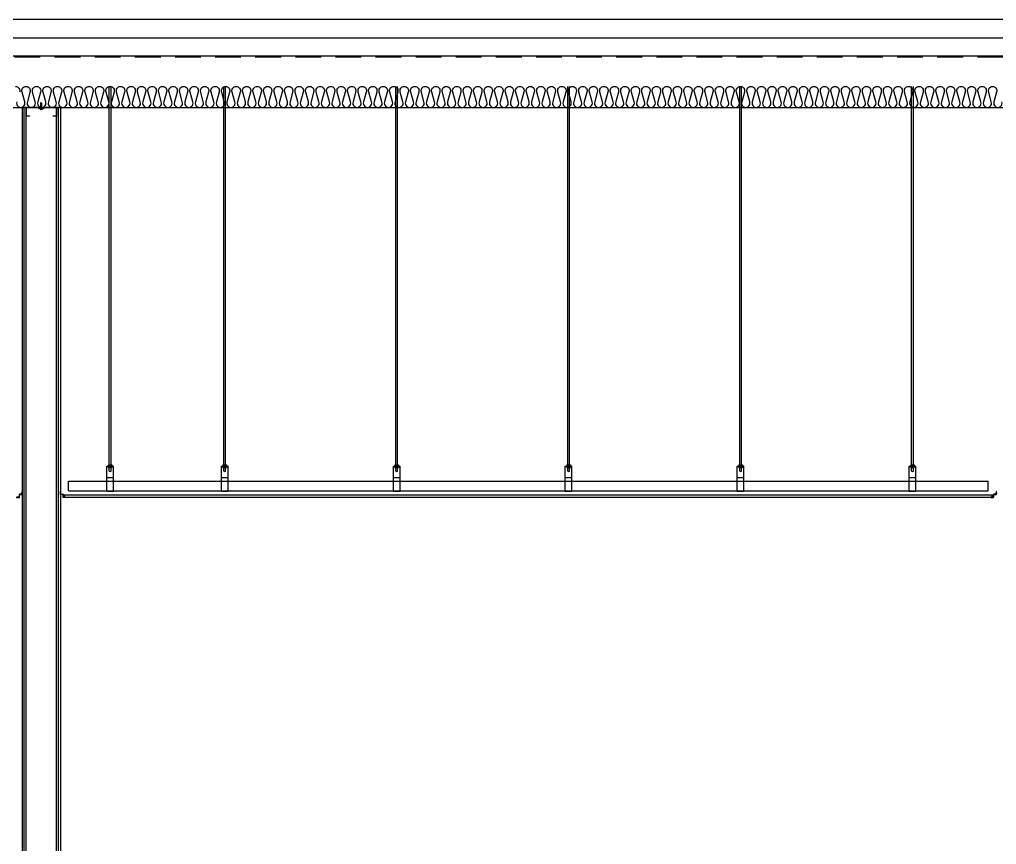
# Model space of a CAD drawing. Header units: millimetres. Extents: x 19868 to 801382, y -4805 to 85279.
# Drawn here: x 305974 to 311088, y 44061 to 48379 of the extents above; entities that cross this region are included whole.
import ezdxf

# ---------------------------------------------------------------- set-up
doc = ezdxf.new("R2010")
doc.units = ezdxf.units.MM
doc.header["$LTSCALE"] = 250
doc.linetypes.add('HID', pattern=[2.8, 1.8, -1])
for name, color, linetype in [('8입면선', 8, 'Continuous'), ('A-CEIL', 8, 'Continuous'), ('A-CEIL_EL', 8, 'Continuous'), ('A-FIN', 6, 'Continuous'), ('A-FIN-8', 8, 'Continuous'), ('A-HAT-WIREMESH', 9, 'g_mesh'), ('A-WALL-D', 7, 'Continuous'), ('A-WP', 1, 'HID'), ('GAGAM-DT', 7, 'Continuous'), ('ISL', 251, 'Continuous'), ('MO-S', 3, 'Continuous'), ('입면', 7, 'Continuous')]:
    doc.layers.add(name, color=color, linetype=linetype)
doc.layers.add('CK', color=221, linetype='Continuous', plot=False)
doc.styles.add('Gdim', font='')
doc.styles.get('Gdim').set_extended_font_data('Dotum')
doc.linetypes.add('g_mesh', pattern='A,10,-0.8,["X",Gdim,S=0.6,R=0,X=-0.15,Y=-0.3],-0.8', length=11.6)

# ---------------------------------------------------------------- blocks, each defined once
blk = doc.blocks.new('*U119')
at = {"layer": '8입면선', "color": 8}
for p, q in [((3316397.6, 472011.4), (3316397.6, 477801.4)), ((3316577.6, 472011.4), (3316577.6, 477801.4))]:
    blk.add_line(p, q, dxfattribs=at)
at = {"layer": 'A-WALL-D'}
for p, q in [((3316387.6, 477801.4), (3316387.6, 472011.4)), ((3316407.6, 477801.4), (3316387.6, 477801.4)), ((3316407.6, 472021.4), (3316407.6, 477801.4)), ((3316567.6, 472021.4), (3316567.6, 477801.4)), ((3316587.6, 477801.4), (3316567.6, 477801.4)), ((3316587.6, 477801.4), (3316587.6, 472011.4)), ((3316407.6, 472011.4), (3316387.6, 472011.4)), ((3316587.6, 472011.4), (3316567.6, 472011.4))]:
    blk.add_line(p, q, dxfattribs=at)
at = {"layer": 'CK', "linetype": 'Continuous'}
blk.add_line((3316472.9, 472011.4), (3316502.3, 472011.4), dxfattribs=at)
at = {"layer": 'GAGAM-DT', "color": 8}
for p, q in [((3316485.3, 477795.6), (3316485.3, 477827)), ((3316490.3, 477821.5), (3316485.3, 477827)), ((3316490.3, 477795.6), (3316490.3, 477821.5)), ((3316492.7, 477795.6), (3316482.8, 477795.6)), ((3316482.8, 477795.6), (3316482.8, 477792.1)), ((3316491.2, 477790.6), (3316484.3, 477790.6)), ((3316485.3, 477795.6), (3316485.3, 477790.6)), ((3316490.3, 477795.6), (3316490.3, 477790.6)), ((3316492.7, 477795.6), (3316492.7, 477792.1)), ((3316482.8, 472017.2), (3316482.8, 472020.7)), ((3316491.2, 472022.2), (3316484.3, 472022.2)), ((3316485.3, 472017.2), (3316485.3, 472022.2)), ((3316490.3, 472017.2), (3316490.3, 472022.2)), ((3316492.7, 472017.2), (3316492.7, 472020.7)), ((3316492.7, 472017.2), (3316482.8, 472017.2)), ((3316485.3, 472017.2), (3316485.3, 471985.8)), ((3316490.3, 471991.3), (3316485.3, 471985.8)), ((3316490.3, 472017.2), (3316490.3, 471991.3))]:
    blk.add_line(p, q, dxfattribs=at)
for centre, start, end in [((3316484.3, 477792.1), 180, 270), ((3316491.2, 477792.1), 270, 0), ((3316484.3, 472020.7), 90, 180), ((3316491.2, 472020.7), 0, 90)]:
    blk.add_arc(centre, 1.51, start, end, dxfattribs=at)
at = {"layer": '입면', "color": 6}
for p, q in [((3316407.6, 477756.4), (3316407.6, 477801.4)), ((3316407.6, 477801.4), (3316472.9, 477801.4)), ((3316472.4, 477800.2), (3316408.8, 477800.2)), ((3316408.8, 477800.2), (3316408.8, 477757.6)), ((3316477.4, 477794.4), (3316472.4, 477800.2)), ((3316472.9, 477801.4), (3316477.9, 477795.6)), ((3316497.3, 477795.6), (3316502.3, 477801.4)), ((3316502.8, 477800.2), (3316497.8, 477794.4)), ((3316502.3, 477801.4), (3316567.6, 477801.4)), ((3316566.4, 477800.2), (3316502.8, 477800.2)), ((3316566.4, 477757.6), (3316566.4, 477800.2)), ((3316567.6, 477801.4), (3316567.6, 477756.4)), ((3316425.4, 477756.4), (3316407.6, 477756.4)), ((3316408.8, 477757.6), (3316425.4, 477757.6)), ((3316425.4, 477757.6), (3316425.4, 477756.4)), ((3316497.8, 477794.4), (3316477.4, 477794.4)), ((3316477.9, 477795.6), (3316497.3, 477795.6)), ((3316549.8, 477756.4), (3316549.8, 477757.6)), ((3316549.8, 477757.6), (3316566.4, 477757.6)), ((3316567.6, 477756.4), (3316549.8, 477756.4)), ((3316425.4, 472056.4), (3316407.6, 472056.4)), ((3316407.6, 472056.4), (3316407.6, 472011.4)), ((3316408.8, 472012.6), (3316408.8, 472055.2)), ((3316408.8, 472055.2), (3316425.4, 472055.2)), ((3316425.4, 472055.2), (3316425.4, 472056.4)), ((3316477.4, 472018.5), (3316472.4, 472012.6)), ((3316497.8, 472018.5), (3316477.4, 472018.5)), ((3316502.8, 472012.6), (3316497.8, 472018.5)), ((3316567.6, 472056.4), (3316549.8, 472056.4)), ((3316549.8, 472056.4), (3316549.8, 472055.2)), ((3316549.8, 472055.2), (3316566.4, 472055.2)), ((3316566.4, 472055.2), (3316566.4, 472012.6)), ((3316567.6, 472011.4), (3316567.6, 472056.4)), ((3316407.6, 472011.4), (3316472.9, 472011.4)), ((3316472.4, 472012.6), (3316408.8, 472012.6)), ((3316472.9, 472011.4), (3316477.9, 472017.3)), ((3316477.9, 472017.3), (3316497.3, 472017.3)), ((3316497.3, 472017.3), (3316502.3, 472011.4)), ((3316502.3, 472011.4), (3316567.6, 472011.4)), ((3316566.4, 472012.6), (3316502.8, 472012.6))]:
    blk.add_line(p, q, dxfattribs=at)

msp = doc.modelspace()

# ---------------------------------------------------------------- linework, layer by layer
at = {"layer": 'A-CEIL'}
for p, q in [((306211.3, 45890.9), (311065.1, 45890.9, 0)), ((306211.3, 45878.9), (311065.1, 45878.9, 0))]:
    msp.add_line(p, q, dxfattribs=at)
at = {"layer": 'A-CEIL_EL'}
for p, q in [((306444.2, 46014.7, 0), (306444.2, 48028.9, 0)), ((306453.2, 46014.7, 0), (306453.2, 48028.9, 0)), ((307044.2, 46014.7, 0), (307044.2, 48028.9, 0)), ((307053.2, 46014.7, 0), (307053.2, 48028.9, 0)), ((307944.2, 46014.7, 0), (307944.2, 48028.9, 0)), ((307953.2, 46014.7, 0), (307953.2, 48028.9, 0)), ((308844.2, 46014.7, 0), (308844.2, 48028.9, 0)), ((308853.2, 46014.7, 0), (308853.2, 48028.9, 0)), ((309744.2, 46014.7, 0), (309744.2, 48028.9, 0)), ((309753.2, 46014.7, 0), (309753.2, 48028.9, 0)), ((310644.2, 46014.7, 0), (310644.2, 48028.9, 0)), ((310653.2, 46014.7, 0), (310653.2, 48028.9, 0)), ((306431.2, 45910.7, 0), (306431.2, 46041.9, 0)), ((306431.2, 46041.9, 0), (306466.2, 46041.9, 0)), ((306431.2, 46040.7, 0), (306466.2, 46040.7, 0)), ((306435.2, 46043.4, 0), (306462.2, 46043.4, 0)), ((306435.2, 46043.4, 0), (306435.2, 46041.9, 0)), ((306435.2, 46040.7, 0), (306435.2, 46039.2, 0)), ((306435.2, 46039.2, 0), (306462.2, 46039.2, 0)), ((306439.2, 46048.4, 0), (306458.2, 46048.4, 0)), ((306439.2, 46048.4, 0), (306439.2, 46043.4, 0)), ((306439.2, 46039.2, 0), (306439.2, 46034.2, 0)), ((306439.2, 46034.2, 0), (306458.2, 46034.2, 0)), ((306444.2, 46014.7, 0), (306444.2, 46034.2, 0)), ((306453.2, 46014.7, 0), (306453.2, 46034.2, 0)), ((306458.2, 46048.4, 0), (306458.2, 46043.4, 0)), ((306458.2, 46039.2, 0), (306458.2, 46034.2, 0)), ((306462.2, 46043.4, 0), (306462.2, 46041.9, 0)), ((306462.2, 46040.7, 0), (306462.2, 46039.2, 0)), ((306466.2, 45910.7, 0), (306466.2, 46041.9, 0)), ((307031.2, 45910.7, 0), (307031.2, 46041.9, 0)), ((307031.2, 46041.9, 0), (307066.2, 46041.9, 0)), ((307031.2, 46040.7, 0), (307066.2, 46040.7, 0)), ((307035.2, 46043.4, 0), (307062.2, 46043.4, 0)), ((307035.2, 46043.4, 0), (307035.2, 46041.9, 0)), ((307035.2, 46040.7, 0), (307035.2, 46039.2, 0)), ((307035.2, 46039.2, 0), (307062.2, 46039.2, 0)), ((307039.2, 46048.4, 0), (307058.2, 46048.4, 0)), ((307039.2, 46048.4, 0), (307039.2, 46043.4, 0)), ((307039.2, 46039.2, 0), (307039.2, 46034.2, 0)), ((307039.2, 46034.2, 0), (307058.2, 46034.2, 0)), ((307044.2, 46014.7, 0), (307044.2, 46034.2, 0)), ((307053.2, 46014.7, 0), (307053.2, 46034.2, 0)), ((307058.2, 46048.4, 0), (307058.2, 46043.4, 0)), ((307058.2, 46039.2, 0), (307058.2, 46034.2, 0)), ((307062.2, 46043.4, 0), (307062.2, 46041.9, 0)), ((307062.2, 46040.7, 0), (307062.2, 46039.2, 0)), ((307066.2, 45910.7, 0), (307066.2, 46041.9, 0)), ((307931.2, 45910.7, 0), (307931.2, 46041.9, 0)), ((307931.2, 46041.9, 0), (307966.2, 46041.9, 0)), ((307931.2, 46040.7, 0), (307966.2, 46040.7, 0)), ((307935.2, 46043.4, 0), (307962.2, 46043.4, 0)), ((307935.2, 46043.4, 0), (307935.2, 46041.9, 0)), ((307935.2, 46040.7, 0), (307935.2, 46039.2, 0)), ((307935.2, 46039.2, 0), (307962.2, 46039.2, 0)), ((307939.2, 46048.4, 0), (307958.2, 46048.4, 0)), ((307939.2, 46048.4, 0), (307939.2, 46043.4, 0)), ((307939.2, 46039.2, 0), (307939.2, 46034.2, 0)), ((307939.2, 46034.2, 0), (307958.2, 46034.2, 0)), ((307944.2, 46014.7, 0), (307944.2, 46034.2, 0)), ((307953.2, 46014.7, 0), (307953.2, 46034.2, 0)), ((307958.2, 46048.4, 0), (307958.2, 46043.4, 0)), ((307958.2, 46039.2, 0), (307958.2, 46034.2, 0)), ((307962.2, 46043.4, 0), (307962.2, 46041.9, 0)), ((307962.2, 46040.7, 0), (307962.2, 46039.2, 0)), ((307966.2, 45910.7, 0), (307966.2, 46041.9, 0)), ((308831.2, 45910.7, 0), (308831.2, 46041.9, 0)), ((308831.2, 46041.9, 0), (308866.2, 46041.9, 0)), ((308831.2, 46040.7, 0), (308866.2, 46040.7, 0)), ((308835.2, 46043.4, 0), (308862.2, 46043.4, 0)), ((308835.2, 46043.4, 0), (308835.2, 46041.9, 0)), ((308835.2, 46040.7, 0), (308835.2, 46039.2, 0)), ((308835.2, 46039.2, 0), (308862.2, 46039.2, 0)), ((308839.2, 46048.4, 0), (308858.2, 46048.4, 0)), ((308839.2, 46048.4, 0), (308839.2, 46043.4, 0)), ((308839.2, 46039.2, 0), (308839.2, 46034.2, 0)), ((308839.2, 46034.2, 0), (308858.2, 46034.2, 0)), ((308844.2, 46014.7, 0), (308844.2, 46034.2, 0)), ((308853.2, 46014.7, 0), (308853.2, 46034.2, 0)), ((308858.2, 46048.4, 0), (308858.2, 46043.4, 0)), ((308858.2, 46039.2, 0), (308858.2, 46034.2, 0)), ((308862.2, 46043.4, 0), (308862.2, 46041.9, 0)), ((308862.2, 46040.7, 0), (308862.2, 46039.2, 0)), ((308866.2, 45910.7, 0), (308866.2, 46041.9, 0)), ((309731.2, 45910.7, 0), (309731.2, 46041.9, 0)), ((309731.2, 46041.9, 0), (309766.2, 46041.9, 0)), ((309731.2, 46040.7, 0), (309766.2, 46040.7, 0)), ((309735.2, 46043.4, 0), (309762.2, 46043.4, 0)), ((309735.2, 46043.4, 0), (309735.2, 46041.9, 0)), ((309735.2, 46040.7, 0), (309735.2, 46039.2, 0)), ((309735.2, 46039.2, 0), (309762.2, 46039.2, 0)), ((309739.2, 46048.4, 0), (309758.2, 46048.4, 0)), ((309739.2, 46048.4, 0), (309739.2, 46043.4, 0)), ((309739.2, 46039.2, 0), (309739.2, 46034.2, 0)), ((309739.2, 46034.2, 0), (309758.2, 46034.2, 0)), ((309744.2, 46014.7, 0), (309744.2, 46034.2, 0)), ((309753.2, 46014.7, 0), (309753.2, 46034.2, 0)), ((309758.2, 46048.4, 0), (309758.2, 46043.4, 0)), ((309758.2, 46039.2, 0), (309758.2, 46034.2, 0)), ((309762.2, 46043.4, 0), (309762.2, 46041.9, 0)), ((309762.2, 46040.7, 0), (309762.2, 46039.2, 0)), ((309766.2, 45910.7, 0), (309766.2, 46041.9, 0)), ((310631.2, 45910.7, 0), (310631.2, 46041.9, 0)), ((310631.2, 46041.9, 0), (310666.2, 46041.9, 0)), ((310631.2, 46040.7, 0), (310666.2, 46040.7, 0)), ((310635.2, 46043.4, 0), (310662.2, 46043.4, 0)), ((310635.2, 46043.4, 0), (310635.2, 46041.9, 0)), ((310635.2, 46040.7, 0), (310635.2, 46039.2, 0)), ((310635.2, 46039.2, 0), (310662.2, 46039.2, 0)), ((310639.2, 46048.4, 0), (310658.2, 46048.4, 0)), ((310639.2, 46048.4, 0), (310639.2, 46043.4, 0)), ((310639.2, 46039.2, 0), (310639.2, 46034.2, 0)), ((310639.2, 46034.2, 0), (310658.2, 46034.2, 0)), ((310644.2, 46014.7, 0), (310644.2, 46034.2, 0)), ((310653.2, 46014.7, 0), (310653.2, 46034.2, 0)), ((310658.2, 46048.4, 0), (310658.2, 46043.4, 0)), ((310658.2, 46039.2, 0), (310658.2, 46034.2, 0)), ((310662.2, 46043.4, 0), (310662.2, 46041.9, 0)), ((310662.2, 46040.7, 0), (310662.2, 46039.2, 0)), ((310666.2, 45910.7, 0), (310666.2, 46041.9, 0)), ((306431.2, 45982.4, 0), (306466.2, 45982.4, 0)), ((307031.2, 45982.4, 0), (307066.2, 45982.4, 0)), ((307931.2, 45982.4, 0), (307966.2, 45982.4, 0)), ((308831.2, 45982.4, 0), (308866.2, 45982.4, 0)), ((309731.2, 45982.4, 0), (309766.2, 45982.4, 0)), ((310631.2, 45982.4, 0), (310666.2, 45982.4, 0)), ((306231.2, 45961.9, 0), (311045.2, 45961.9, 0)), ((306231.2, 45911.9, 0), (306231.2, 45961.9, 0)), ((306431.2, 45961.9, 0), (306466.2, 45961.9, 0)), ((307031.2, 45961.9, 0), (307066.2, 45961.9, 0)), ((307931.2, 45961.9, 0), (307966.2, 45961.9, 0)), ((308831.2, 45961.9, 0), (308866.2, 45961.9, 0)), ((309731.2, 45961.9, 0), (309766.2, 45961.9, 0)), ((310631.2, 45961.9, 0), (310666.2, 45961.9, 0)), ((311045.2, 45911.9, 0), (311045.2, 45961.9, 0)), ((306231.2, 45911.9, 0), (311045.2, 45911.9, 0)), ((306431.2, 45911.9, 0), (306466.2, 45911.9, 0)), ((306431.2, 45910.7, 0), (306466.2, 45910.7, 0)), ((307031.2, 45911.9, 0), (307066.2, 45911.9, 0)), ((307031.2, 45910.7, 0), (307066.2, 45910.7, 0)), ((307931.2, 45911.9, 0), (307966.2, 45911.9, 0)), ((307931.2, 45910.7, 0), (307966.2, 45910.7, 0)), ((308831.2, 45911.9, 0), (308866.2, 45911.9, 0)), ((308831.2, 45910.7, 0), (308866.2, 45910.7, 0)), ((309731.2, 45911.9, 0), (309766.2, 45911.9, 0)), ((309731.2, 45910.7, 0), (309766.2, 45910.7, 0)), ((310631.2, 45911.9, 0), (310666.2, 45911.9, 0)), ((310631.2, 45910.7, 0), (310666.2, 45910.7, 0))]:
    msp.add_line(p, q, dxfattribs=at)
for centre in [(306448.7, 46026.3, 0), (307048.7, 46026.3, 0), (307948.7, 46026.3, 0), (308848.7, 46026.3, 0), (309748.7, 46026.3, 0), (310648.7, 46026.3, 0)]:
    msp.add_arc(centre, 12.4, 248.715, 291.285, dxfattribs=at)
at = {"layer": 'A-FIN'}
msp.add_line((324270.2, 48378.9), (301206.2, 48378.9), dxfattribs=at)
at = {"layer": 'A-FIN-8'}
msp.add_line((324770, 48186.9), (300706.4, 48186.9), dxfattribs=at)
at = {"layer": 'A-HAT-WIREMESH', "ltscale": 0.6}
msp.add_line((300696.2, 48282.9), (324788.2, 48282.9), dxfattribs=at)
at = {"layer": 'A-WP', "ltscale": 0.3}
msp.add_line((324773.1, 48181.9), (300703.4, 48181.9), dxfattribs=at)
at = {"layer": 'ISL'}
for p, q in [((306211.3, 45878.9, 0), (306211.3, 45890.9, 0)), ((311065.1, 45878.9, 0), (311065.1, 45890.9, 0))]:
    msp.add_line(p, q, dxfattribs=at)
for points in [[(305953.2, 48028.9, -0.524856), (305973.8, 47999.1)], [(305960.1, 47948.7, 1.449198), (306001.3, 47948.7), (305987.6, 47999.1, -0.524856), (306008.2, 48028.9, -0.524856), (306028.8, 47999.1), (306015.1, 47948.7, 1.449198), (306056.3, 47948.7), (306042.6, 47999.1, -0.524856), (306063.2, 48028.9, -0.524856), (306083.8, 47999.1), (306070.1, 47948.7, 1.449198), (306111.3, 47948.7), (306097.6, 47999.1, -0.524856), (306118.2, 48028.9, -0.524856), (306138.8, 47999.1), (306125.1, 47948.7, 1.449198), (306166.3, 47948.7), (306152.6, 47999.1, -0.524856), (306173.2, 48028.9, -0.524856), (306193.8, 47999.1), (306180.1, 47948.7, 1.449198), (306221.3, 47948.7), (306207.6, 47999.1, -0.524856), (306228.2, 48028.9, -0.524856), (306248.8, 47999.1), (306235.1, 47948.7, 1.449198), (306276.3, 47948.7), (306262.6, 47999.1, -0.524856), (306283.2, 48028.9, -0.524856), (306303.8, 47999.1), (306290.1, 47948.7, 1.449198), (306331.3, 47948.7), (306317.6, 47999.1, -0.524856), (306338.2, 48028.9, -0.524856), (306358.8, 47999.1), (306345.1, 47948.7, 1.449198), (306386.3, 47948.7), (306372.6, 47999.1, -0.524856), (306393.2, 48028.9, -0.524856), (306413.8, 47999.1), (306400.1, 47948.7, 1.449198), (306441.3, 47948.7), (306427.6, 47999.1, -0.524856), (306448.2, 48028.9, -0.524856), (306468.8, 47999.1), (306455.1, 47948.7, 1.449198), (306496.3, 47948.7), (306482.6, 47999.1, -0.524856), (306503.2, 48028.9, -0.524856), (306523.8, 47999.1), (306510.1, 47948.7, 1.449198), (306551.3, 47948.7), (306537.6, 47999.1, -0.524856), (306558.2, 48028.9, -0.524856), (306578.8, 47999.1), (306565.1, 47948.7, 1.449198), (306606.3, 47948.7), (306592.6, 47999.1, -0.524856), (306613.2, 48028.9, -0.524856), (306633.8, 47999.1), (306620.1, 47948.7, 1.449198), (306661.3, 47948.7), (306647.6, 47999.1, -0.524856), (306668.2, 48028.9, -0.524856), (306688.8, 47999.1), (306675.1, 47948.7, 1.449198), (306716.3, 47948.7), (306702.6, 47999.1, -0.524856), (306723.2, 48028.9, -0.524856), (306743.8, 47999.1), (306730.1, 47948.7, 1.449198), (306771.3, 47948.7), (306757.6, 47999.1, -0.524856), (306778.2, 48028.9, -0.524856), (306798.8, 47999.1), (306785.1, 47948.7, 1.449198), (306826.3, 47948.7), (306812.6, 47999.1, -0.524856), (306833.2, 48028.9, -0.524856), (306853.8, 47999.1), (306840.1, 47948.7, 1.449198), (306881.3, 47948.7), (306867.6, 47999.1, -0.524856), (306888.2, 48028.9, -0.524856), (306908.8, 47999.1), (306895.1, 47948.7, 1.449198), (306936.3, 47948.7), (306922.6, 47999.1, -0.524856), (306943.2, 48028.9, -0.524856), (306963.8, 47999.1), (306950.1, 47948.7, 1.449198), (306991.3, 47948.7), (306977.6, 47999.1, -0.524856), (306998.2, 48028.9, -0.524856), (307018.8, 47999.1), (307005.1, 47948.7, 1.449198), (307046.3, 47948.7), (307032.6, 47999.1, -0.524856), (307053.2, 48028.9, -0.524856), (307073.8, 47999.1), (307060.1, 47948.7, 1.449198), (307101.3, 47948.7), (307087.6, 47999.1, -0.524856), (307108.2, 48028.9, -0.524856), (307128.8, 47999.1), (307115.1, 47948.7, 1.449198), (307156.3, 47948.7), (307142.6, 47999.1, -0.524856), (307163.2, 48028.9, -0.524856), (307183.8, 47999.1), (307170.1, 47948.7, 1.449198), (307211.3, 47948.7), (307197.6, 47999.1, -0.524856), (307218.2, 48028.9, -0.524856), (307238.8, 47999.1), (307225.1, 47948.7, 1.449198), (307266.3, 47948.7), (307252.6, 47999.1, -0.524856), (307273.2, 48028.9, -0.524856), (307293.8, 47999.1), (307280.1, 47948.7, 1.449198), (307321.3, 47948.7), (307307.6, 47999.1, -0.524856), (307328.2, 48028.9, -0.524856), (307348.8, 47999.1), (307335.1, 47948.7, 1.449198), (307376.3, 47948.7), (307362.6, 47999.1, -0.524856), (307383.2, 48028.9, -0.524856), (307403.8, 47999.1), (307390.1, 47948.7, 1.449198), (307431.3, 47948.7), (307417.6, 47999.1, -0.524856), (307438.2, 48028.9, -0.524856), (307458.8, 47999.1), (307445.1, 47948.7, 1.449198), (307486.3, 47948.7), (307472.6, 47999.1, -0.524856), (307493.2, 48028.9, -0.524856), (307513.8, 47999.1), (307500.1, 47948.7, 1.449198), (307541.3, 47948.7), (307527.6, 47999.1, -0.524856), (307548.2, 48028.9, -0.524856), (307568.8, 47999.1), (307555.1, 47948.7, 1.449198), (307596.3, 47948.7), (307582.6, 47999.1, -0.524856), (307603.2, 48028.9, -0.524856), (307623.8, 47999.1), (307610.1, 47948.7, 1.449198), (307651.3, 47948.7), (307637.6, 47999.1, -0.524856), (307658.2, 48028.9, -0.524856), (307678.8, 47999.1), (307665.1, 47948.7, 1.449198), (307706.3, 47948.7), (307692.6, 47999.1, -0.524856), (307713.2, 48028.9, -0.524856), (307733.8, 47999.1), (307720.1, 47948.7, 1.449198), (307761.3, 47948.7), (307747.6, 47999.1, -0.524856), (307768.2, 48028.9, -0.524856), (307788.8, 47999.1), (307775.1, 47948.7, 1.449198), (307816.3, 47948.7), (307802.6, 47999.1, -0.524856), (307823.2, 48028.9, -0.524856), (307843.8, 47999.1), (307830.1, 47948.7, 1.449198), (307871.3, 47948.7), (307857.6, 47999.1, -0.524856), (307878.2, 48028.9, -0.524856), (307898.8, 47999.1), (307885.1, 47948.7, 1.449198), (307926.3, 47948.7), (307912.6, 47999.1, -0.524856), (307933.2, 48028.9, -0.524856), (307953.8, 47999.1), (307940.1, 47948.7, 1.449198), (307981.3, 47948.7), (307967.6, 47999.1, -0.524856), (307988.2, 48028.9, -0.524856), (308008.8, 47999.1), (307995.1, 47948.7, 1.449198), (308036.3, 47948.7), (308022.6, 47999.1, -0.524856), (308043.2, 48028.9, -0.524856), (308063.8, 47999.1), (308050.1, 47948.7, 1.449198), (308091.3, 47948.7), (308077.6, 47999.1, -0.524856), (308098.2, 48028.9, -0.524856), (308118.8, 47999.1), (308105.1, 47948.7, 1.449198), (308146.3, 47948.7), (308132.6, 47999.1, -0.524856), (308153.2, 48028.9, -0.524856), (308173.8, 47999.1), (308160.1, 47948.7, 1.449198), (308201.3, 47948.7), (308187.6, 47999.1, -0.524856), (308208.2, 48028.9, -0.524856), (308228.8, 47999.1), (308215.1, 47948.7, 1.449198), (308256.3, 47948.7), (308242.6, 47999.1, -0.524856), (308263.2, 48028.9, -0.524856), (308283.8, 47999.1), (308270.1, 47948.7, 1.449198), (308311.3, 47948.7), (308297.6, 47999.1, -0.524856), (308318.2, 48028.9, -0.524856), (308338.8, 47999.1), (308325.1, 47948.7, 1.449198), (308366.3, 47948.7), (308352.6, 47999.1, -0.524856), (308373.2, 48028.9, -0.524856), (308393.8, 47999.1), (308380.1, 47948.7, 1.449198), (308421.3, 47948.7), (308407.6, 47999.1, -0.524856), (308428.2, 48028.9, -0.524856), (308448.8, 47999.1), (308435.1, 47948.7, 1.449198), (308476.3, 47948.7), (308462.6, 47999.1, -0.524856), (308483.2, 48028.9, -0.524856), (308503.8, 47999.1), (308490.1, 47948.7, 1.449198), (308531.3, 47948.7), (308517.6, 47999.1, -0.524856), (308538.2, 48028.9, -0.524856), (308558.8, 47999.1), (308545.1, 47948.7, 1.449198), (308586.3, 47948.7), (308572.6, 47999.1, -0.524856), (308593.2, 48028.9, -0.524856), (308613.8, 47999.1), (308600.1, 47948.7, 1.449198), (308641.3, 47948.7), (308627.6, 47999.1, -0.524856), (308648.2, 48028.9, -0.524856), (308668.8, 47999.1), (308655.1, 47948.7, 1.449198), (308696.3, 47948.7), (308682.6, 47999.1, -0.524856), (308703.2, 48028.9, -0.524856), (308723.8, 47999.1), (308710.1, 47948.7, 1.449198), (308751.3, 47948.7), (308737.6, 47999.1, -0.524856), (308758.2, 48028.9, -0.524856), (308778.8, 47999.1), (308765.1, 47948.7, 1.449198), (308806.3, 47948.7), (308792.6, 47999.1, -0.524856), (308813.2, 48028.9, -0.524856), (308833.8, 47999.1), (308820.1, 47948.7, 1.449198), (308861.3, 47948.7), (308847.6, 47999.1, -0.524856), (308868.2, 48028.9, -0.524856), (308888.8, 47999.1), (308875.1, 47948.7, 1.449198), (308916.3, 47948.7), (308902.6, 47999.1, -0.524856), (308923.2, 48028.9, -0.524856), (308943.8, 47999.1), (308930.1, 47948.7, 1.449198), (308971.3, 47948.7), (308957.6, 47999.1, -0.524856), (308978.2, 48028.9, -0.524856), (308998.8, 47999.1), (308985.1, 47948.7, 1.449198), (309026.3, 47948.7), (309012.6, 47999.1, -0.524856), (309033.2, 48028.9, -0.524856), (309053.8, 47999.1), (309040.1, 47948.7, 1.449198), (309081.3, 47948.7), (309067.6, 47999.1, -0.524856), (309088.2, 48028.9, -0.524856), (309108.8, 47999.1), (309095.1, 47948.7, 1.449198), (309136.3, 47948.7), (309122.6, 47999.1, -0.524856), (309143.2, 48028.9, -0.524856), (309163.8, 47999.1), (309150.1, 47948.7, 1.449198), (309191.3, 47948.7), (309177.6, 47999.1, -0.524856), (309198.2, 48028.9, -0.524856), (309218.8, 47999.1), (309205.1, 47948.7, 1.449198), (309246.3, 47948.7), (309232.6, 47999.1, -0.524856), (309253.2, 48028.9, -0.524856), (309273.8, 47999.1), (309260.1, 47948.7, 1.449198), (309301.3, 47948.7), (309287.6, 47999.1, -0.524856), (309308.2, 48028.9, -0.524856), (309328.8, 47999.1), (309315.1, 47948.7, 1.449198), (309356.3, 47948.7), (309342.6, 47999.1, -0.524856), (309363.2, 48028.9, -0.524856), (309383.8, 47999.1), (309370.1, 47948.7, 1.449198), (309411.3, 47948.7), (309397.6, 47999.1, -0.524856), (309418.2, 48028.9, -0.524856), (309438.8, 47999.1), (309425.1, 47948.7, 1.449198), (309466.3, 47948.7), (309452.6, 47999.1, -0.524856), (309473.2, 48028.9, -0.524856), (309493.8, 47999.1), (309480.1, 47948.7, 1.449198), (309521.3, 47948.7), (309507.6, 47999.1, -0.524856), (309528.2, 48028.9, -0.524856), (309548.8, 47999.1), (309535.1, 47948.7, 1.449198), (309576.3, 47948.7), (309562.6, 47999.1, -0.524856), (309583.2, 48028.9, -0.524856), (309603.8, 47999.1), (309590.1, 47948.7, 1.449198), (309631.3, 47948.7), (309617.6, 47999.1, -0.524856), (309638.2, 48028.9, -0.524856), (309658.8, 47999.1), (309645.1, 47948.7, 1.449198), (309686.3, 47948.7), (309672.6, 47999.1, -0.524856), (309693.2, 48028.9, -0.524856), (309713.8, 47999.1), (309700.1, 47948.7, 1.449198), (309741.3, 47948.7), (309727.6, 47999.1, -0.524856), (309748.2, 48028.9, -0.524856), (309768.8, 47999.1), (309755.1, 47948.7, 1.449198), (309796.3, 47948.7), (309782.6, 47999.1, -0.524856), (309803.2, 48028.9, -0.524856), (309823.8, 47999.1), (309810.1, 47948.7, 1.449198), (309851.3, 47948.7), (309837.6, 47999.1, -0.524856), (309858.2, 48028.9, -0.524856), (309878.8, 47999.1), (309865.1, 47948.7, 1.449198), (309906.3, 47948.7), (309892.6, 47999.1, -0.524856), (309913.2, 48028.9, -0.524856), (309933.8, 47999.1), (309920.1, 47948.7, 1.449198), (309961.3, 47948.7), (309947.6, 47999.1, -0.524856), (309968.2, 48028.9, -0.524856), (309988.8, 47999.1), (309975.1, 47948.7, 1.449198), (310016.3, 47948.7), (310002.6, 47999.1, -0.524856), (310023.2, 48028.9, -0.524856), (310043.8, 47999.1), (310030.1, 47948.7, 1.449198), (310071.3, 47948.7), (310057.6, 47999.1, -0.524856), (310078.2, 48028.9, -0.524856), (310098.8, 47999.1), (310085.1, 47948.7, 1.449198), (310126.3, 47948.7), (310112.6, 47999.1, -0.524856), (310133.2, 48028.9, -0.524856), (310153.8, 47999.1), (310140.1, 47948.7, 1.449198), (310181.3, 47948.7), (310167.6, 47999.1, -0.524856), (310188.2, 48028.9, -0.524856), (310208.8, 47999.1), (310195.1, 47948.7, 1.449198), (310236.3, 47948.7), (310222.6, 47999.1, -0.524856), (310243.2, 48028.9, -0.524856), (310263.8, 47999.1), (310250.1, 47948.7, 1.449198), (310291.3, 47948.7), (310277.6, 47999.1, -0.524856), (310298.2, 48028.9, -0.524856), (310318.8, 47999.1), (310305.1, 47948.7, 1.449198), (310346.3, 47948.7), (310332.6, 47999.1, -0.524856), (310353.2, 48028.9, -0.524856), (310373.8, 47999.1), (310360.1, 47948.7, 1.449198), (310401.3, 47948.7), (310387.6, 47999.1, -0.524856), (310408.2, 48028.9, -0.524856), (310428.8, 47999.1), (310415.1, 47948.7, 1.449198), (310456.3, 47948.7), (310442.6, 47999.1, -0.524856), (310463.2, 48028.9, -0.524856), (310483.8, 47999.1), (310470.1, 47948.7, 1.449198), (310511.3, 47948.7), (310497.6, 47999.1, -0.524856), (310518.2, 48028.9, -0.524856), (310538.8, 47999.1), (310525.1, 47948.7, 1.449198), (310566.3, 47948.7), (310552.6, 47999.1, -0.524856), (310573.2, 48028.9, -0.524856), (310593.8, 47999.1), (310580.1, 47948.7, 1.449198), (310621.3, 47948.7), (310607.6, 47999.1, -0.524856), (310628.2, 48028.9, -0.524856), (310648.8, 47999.1), (310635.1, 47948.7, 1.449198), (310676.3, 47948.7), (310662.6, 47999.1, -0.524856), (310683.2, 48028.9, -0.524856), (310703.8, 47999.1), (310690.1, 47948.7, 1.449198), (310731.3, 47948.7), (310717.6, 47999.1, -0.524856), (310738.2, 48028.9, -0.524856), (310758.8, 47999.1), (310745.1, 47948.7, 1.449198), (310786.3, 47948.7), (310772.6, 47999.1, -0.524856), (310793.2, 48028.9, -0.524856), (310813.8, 47999.1), (310800.1, 47948.7, 1.449198), (310841.3, 47948.7), (310827.6, 47999.1, -0.524856), (310848.2, 48028.9, -0.524856), (310868.8, 47999.1), (310855.1, 47948.7, 1.449198), (310896.3, 47948.7), (310882.6, 47999.1, -0.524856), (310903.2, 48028.9, -0.524856), (310923.8, 47999.1), (310910.1, 47948.7, 1.449198), (310951.3, 47948.7), (310937.6, 47999.1, -0.524856), (310958.2, 48028.9, -0.524856), (310978.8, 47999.1), (310965.1, 47948.7, 1.449198), (311006.3, 47948.7), (310992.6, 47999.1, -0.524856), (311013.2, 48028.9, -0.524856), (311033.8, 47999.1), (311020.1, 47948.7, 1.449198), (311061.3, 47948.7), (311047.6, 47999.1, -0.524856), (311068.2, 48028.9, -0.524856), (311088.8, 47999.1), (311075.1, 47948.7, 1.449198), (311116.3, 47948.7)]]:
    msp.add_lwpolyline(points, format="xyb", dxfattribs=at)
msp.add_lwpolyline([(301998.2, 47868.9), (304528.2, 47868.9), (304528.2, 47368.9), (305048.2, 47368.9), (305048.2, 47918.9), (312278.2, 47918.9)], dxfattribs=at)
at = {"layer": 'MO-S'}
for p, q in [((305983.4, 45900.1, 0), (305991.5, 45900.1, 0)), ((306193, 45900.1, 0), (306184.9, 45900.1, 0)), ((311083.4, 45900.1, 0), (311091.5, 45900.1, 0))]:
    msp.add_line(p, q, dxfattribs=at)
for points in [[(305988.2, 45907.7), (305987, 45907.7), (305987, 45893.9), (305972, 45893.9), (305972, 45878.9), (305958.2, 45878.9), (305958.2, 45877.7), (305973.2, 45877.7), (305973.2, 45892.7), (305988.2, 45892.7)], [(306188.2, 45907.7), (306189.4, 45907.7), (306189.4, 45893.9), (306204.4, 45893.9), (306204.4, 45878.9), (306218.2, 45878.9), (306218.2, 45877.7), (306203.2, 45877.7), (306203.2, 45892.7), (306188.2, 45892.7)], [(311088.2, 45907.7), (311087, 45907.7), (311087, 45893.9), (311072, 45893.9), (311072, 45878.9), (311058.2, 45878.9), (311058.2, 45877.7), (311073.2, 45877.7), (311073.2, 45892.7), (311088.2, 45892.7)]]:
    msp.add_lwpolyline(points, close=True, dxfattribs=at)

# ---------------------------------------------------------------- block references
at = {"layer": 'A-WALL-D'}
msp.add_blockref('*U119', (-3010399.4, -429882.5), dxfattribs=at)

doc.saveas('drawing.dxf')
